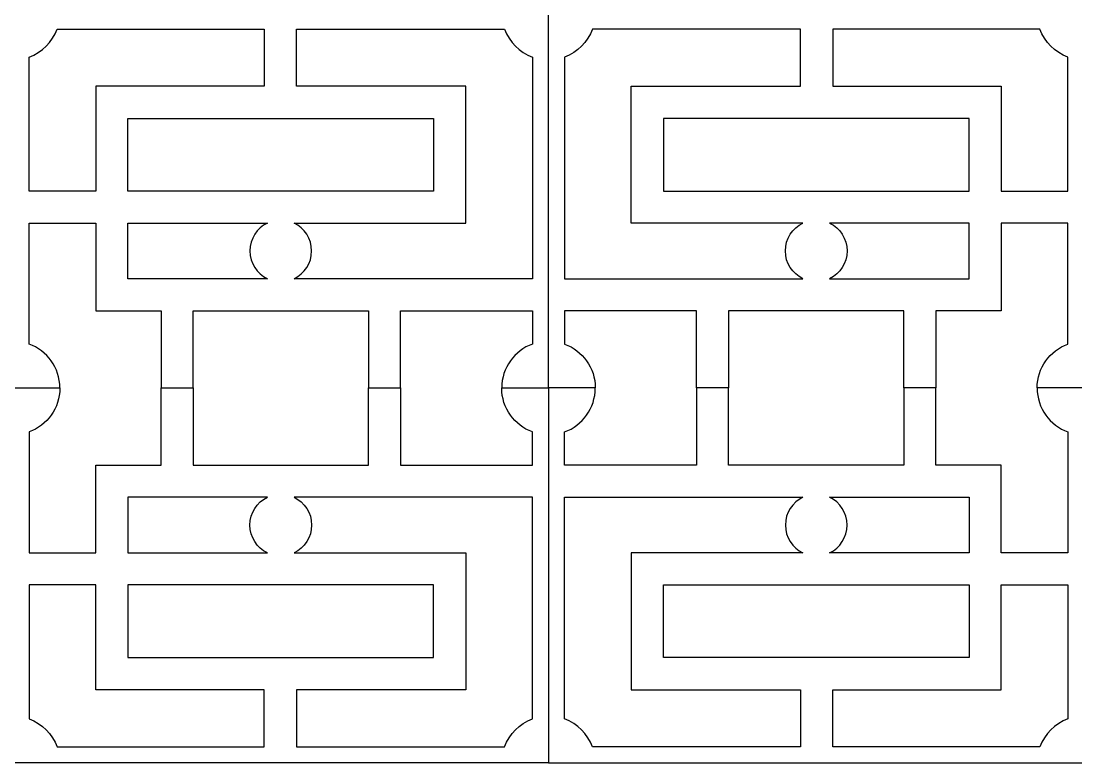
# Model space of a CAD drawing. Header units: centimetres. Extents: x -18.9 to -1.9, y -9.5 to 1.9.
# Drawn here: x -17.156 to -13.812, y -9.5 to -7.149 of the extents above; entities that cross this region are included whole.
import ezdxf

# ---------------------------------------------------------------- set-up
doc = ezdxf.new("R2010")
doc.units = ezdxf.units.CM
doc.header["$MEASUREMENT"] = 0
doc.layers.add('layer 1', color=7, linetype='Continuous')

msp = doc.modelspace()

# ---------------------------------------------------------------- linework, layer by layer
at = {"layer": 'layer 1', "color": 250}
for points, knots in [([(-16.61057, -8.06741), (-16.61057, -8.06741), (-16.61057, -8.31191), (-16.61057, -8.31191), (-16.61057, -8.31191), (-16.61057, -8.31191), (-16.71233, -8.31191), (-16.71233, -8.31191), (-16.71233, -8.31191), (-16.71233, -8.31191), (-16.71233, -8.06741), (-16.71233, -8.06741), (-16.71233, -8.06741), (-16.71233, -8.06741), (-16.86841, -8.06741), (-16.86841, -8.06741), (-16.86841, -8.06741), (-16.86841, -8.06741), (-16.9193, -8.06741), (-16.9193, -8.06741), (-16.9193, -8.06741), (-16.9193, -8.06741), (-16.9193, -8.01653), (-16.9193, -8.01653), (-16.9193, -8.01653), (-16.9193, -8.01653), (-16.9193, -7.78953), (-16.9193, -7.78953), (-16.9193, -7.78953), (-16.9193, -7.78953), (-16.9193, -7.78953), (-16.9193, -7.78953), (-16.9193, -7.78953), (-16.9193, -7.78953), (-17.13076, -7.78953), (-17.13076, -7.78953), (-17.13076, -7.78953), (-17.13076, -7.78953), (-17.13076, -8.17255), (-17.13076, -8.17255), (-17.13076, -8.17255), (-17.07391, -8.19331), (-17.03331, -8.24788), (-17.03331, -8.31191), (-17.03331, -8.31191), (-17.03331, -8.31191), (-17.13076, -8.31191), (-17.13076, -8.31191), (-17.13076, -8.31191), (-17.13076, -8.31191), (-17.18164, -8.31191), (-17.18164, -8.31191), (-17.18164, -8.31191), (-17.18164, -8.31191), (-17.18164, -7.12382), (-17.18164, -7.12382), (-17.18164, -7.12382), (-17.18164, -7.12382), (-15.48434, -7.12382), (-15.48434, -7.12382), (-15.48434, -7.12382), (-15.48434, -7.12382), (-15.48434, -8.31191), (-15.48434, -8.31191), (-15.48434, -8.31191), (-15.48434, -8.31191), (-15.48469, -8.31191), (-15.48469, -8.31191), (-15.48469, -8.31191), (-15.48469, -8.31191), (-15.53522, -8.31191), (-15.53522, -8.31191), (-15.53522, -8.31191), (-15.53522, -8.31191), (-15.63267, -8.31191), (-15.63267, -8.31191), (-15.63267, -8.31191), (-15.63267, -8.24788), (-15.59207, -8.19331), (-15.53522, -8.17255), (-15.53522, -8.17255), (-15.53522, -8.17255), (-15.53522, -8.06741), (-15.53522, -8.06741), (-15.53522, -8.06741), (-15.53522, -8.06741), (-15.95365, -8.06741), (-15.95365, -8.06741), (-15.95365, -8.06741), (-15.95365, -8.06741), (-15.95365, -8.31191), (-15.95365, -8.31191), (-15.95365, -8.31191), (-15.95365, -8.31191), (-16.05541, -8.31191), (-16.05541, -8.31191), (-16.05541, -8.31191), (-16.05541, -8.31191), (-16.05541, -8.06741), (-16.05541, -8.06741), (-16.05541, -8.06741), (-16.05541, -8.06741), (-16.42393, -8.06741), (-16.42393, -8.06741), (-16.42393, -8.06741), (-16.42393, -8.06741), (-16.56289, -8.06741), (-16.56289, -8.06741), (-16.56289, -8.06741), (-16.56289, -8.06741), (-16.61057, -8.06741), (-16.61057, -8.06741)], [0, 0, 0, 0, 0.0344828, 0.0344828, 0.0344828, 0.0344828, 0.0689655, 0.0689655, 0.0689655, 0.0689655, 0.1034483, 0.1034483, 0.1034483, 0.1034483, 0.137931, 0.137931, 0.137931, 0.137931, 0.1724138, 0.1724138, 0.1724138, 0.1724138, 0.2068966, 0.2068966, 0.2068966, 0.2068966, 0.2413793, 0.2413793, 0.2413793, 0.2413793, 0.2758621, 0.2758621, 0.2758621, 0.2758621, 0.3103448, 0.3103448, 0.3103448, 0.3103448, 0.3448276, 0.3448276, 0.3448276, 0.3448276, 0.3793103, 0.3793103, 0.3793103, 0.3793103, 0.4137931, 0.4137931, 0.4137931, 0.4137931, 0.4482759, 0.4482759, 0.4482759, 0.4482759, 0.4827586, 0.4827586, 0.4827586, 0.4827586, 0.5172414, 0.5172414, 0.5172414, 0.5172414, 0.5517241, 0.5517241, 0.5517241, 0.5517241, 0.5862069, 0.5862069, 0.5862069, 0.5862069, 0.6206897, 0.6206897, 0.6206897, 0.6206897, 0.6551724, 0.6551724, 0.6551724, 0.6551724, 0.6896552, 0.6896552, 0.6896552, 0.6896552, 0.7241379, 0.7241379, 0.7241379, 0.7241379, 0.7586207, 0.7586207, 0.7586207, 0.7586207, 0.7931034, 0.7931034, 0.7931034, 0.7931034, 0.8275862, 0.8275862, 0.8275862, 0.8275862, 0.862069, 0.862069, 0.862069, 0.862069, 0.8965517, 0.8965517, 0.8965517, 0.8965517, 0.9310345, 0.9310345, 0.9310345, 0.9310345, 1, 1, 1, 1]), ([(-14.35811, -8.06741), (-14.35811, -8.06741), (-14.35811, -8.31191), (-14.35811, -8.31191), (-14.35811, -8.31191), (-14.35811, -8.31191), (-14.25635, -8.31191), (-14.25635, -8.31191), (-14.25635, -8.31191), (-14.25635, -8.31191), (-14.25635, -8.06741), (-14.25635, -8.06741), (-14.25635, -8.06741), (-14.25635, -8.06741), (-14.10026, -8.06741), (-14.10026, -8.06741), (-14.10026, -8.06741), (-14.10026, -8.06741), (-14.04938, -8.06741), (-14.04938, -8.06741), (-14.04938, -8.06741), (-14.04938, -8.06741), (-14.04938, -8.01653), (-14.04938, -8.01653), (-14.04938, -8.01653), (-14.04938, -8.01653), (-14.04938, -7.78953), (-14.04938, -7.78953), (-14.04938, -7.78953), (-14.04938, -7.78953), (-14.04938, -7.78953), (-14.04938, -7.78953), (-14.04938, -7.78953), (-14.04938, -7.78953), (-13.83792, -7.78953), (-13.83792, -7.78953), (-13.83792, -7.78953), (-13.83792, -7.78953), (-13.83792, -8.17255), (-13.83792, -8.17255), (-13.83792, -8.17255), (-13.89477, -8.19331), (-13.93537, -8.24788), (-13.93537, -8.31191), (-13.93537, -8.31191), (-13.93537, -8.31191), (-13.83792, -8.31191), (-13.83792, -8.31191), (-13.83792, -8.31191), (-13.83792, -8.31191), (-13.78704, -8.31191), (-13.78704, -8.31191), (-13.78704, -8.31191), (-13.78704, -8.31191), (-13.78704, -7.12382), (-13.78704, -7.12382), (-13.78704, -7.12382), (-13.78704, -7.12382), (-15.48434, -7.12382), (-15.48434, -7.12382), (-15.48434, -7.12382), (-15.48434, -7.12382), (-15.48434, -8.31191), (-15.48434, -8.31191), (-15.48434, -8.31191), (-15.48434, -8.31191), (-15.48399, -8.31191), (-15.48399, -8.31191), (-15.48399, -8.31191), (-15.48399, -8.31191), (-15.43346, -8.31191), (-15.43346, -8.31191), (-15.43346, -8.31191), (-15.43346, -8.31191), (-15.33601, -8.31191), (-15.33601, -8.31191), (-15.33601, -8.31191), (-15.33601, -8.24788), (-15.37661, -8.19331), (-15.43346, -8.17255), (-15.43346, -8.17255), (-15.43346, -8.17255), (-15.43346, -8.06741), (-15.43346, -8.06741), (-15.43346, -8.06741), (-15.43346, -8.06741), (-15.01503, -8.06741), (-15.01503, -8.06741), (-15.01503, -8.06741), (-15.01503, -8.06741), (-15.01503, -8.31191), (-15.01503, -8.31191), (-15.01503, -8.31191), (-15.01503, -8.31191), (-14.91327, -8.31191), (-14.91327, -8.31191), (-14.91327, -8.31191), (-14.91327, -8.31191), (-14.91327, -8.06741), (-14.91327, -8.06741), (-14.91327, -8.06741), (-14.91327, -8.06741), (-14.54475, -8.06741), (-14.54475, -8.06741), (-14.54475, -8.06741), (-14.54475, -8.06741), (-14.40578, -8.06741), (-14.40578, -8.06741), (-14.40578, -8.06741), (-14.40578, -8.06741), (-14.35811, -8.06741), (-14.35811, -8.06741)], [0, 0, 0, 0, 0.0344828, 0.0344828, 0.0344828, 0.0344828, 0.0689655, 0.0689655, 0.0689655, 0.0689655, 0.1034483, 0.1034483, 0.1034483, 0.1034483, 0.137931, 0.137931, 0.137931, 0.137931, 0.1724138, 0.1724138, 0.1724138, 0.1724138, 0.2068966, 0.2068966, 0.2068966, 0.2068966, 0.2413793, 0.2413793, 0.2413793, 0.2413793, 0.2758621, 0.2758621, 0.2758621, 0.2758621, 0.3103448, 0.3103448, 0.3103448, 0.3103448, 0.3448276, 0.3448276, 0.3448276, 0.3448276, 0.3793103, 0.3793103, 0.3793103, 0.3793103, 0.4137931, 0.4137931, 0.4137931, 0.4137931, 0.4482759, 0.4482759, 0.4482759, 0.4482759, 0.4827586, 0.4827586, 0.4827586, 0.4827586, 0.5172414, 0.5172414, 0.5172414, 0.5172414, 0.5517241, 0.5517241, 0.5517241, 0.5517241, 0.5862069, 0.5862069, 0.5862069, 0.5862069, 0.6206897, 0.6206897, 0.6206897, 0.6206897, 0.6551724, 0.6551724, 0.6551724, 0.6551724, 0.6896552, 0.6896552, 0.6896552, 0.6896552, 0.7241379, 0.7241379, 0.7241379, 0.7241379, 0.7586207, 0.7586207, 0.7586207, 0.7586207, 0.7931034, 0.7931034, 0.7931034, 0.7931034, 0.8275862, 0.8275862, 0.8275862, 0.8275862, 0.862069, 0.862069, 0.862069, 0.862069, 0.8965517, 0.8965517, 0.8965517, 0.8965517, 0.9310345, 0.9310345, 0.9310345, 0.9310345, 1, 1, 1, 1]), ([(-16.9193, -7.68777), (-16.9193, -7.68777), (-16.9193, -7.44803), (-16.9193, -7.44803), (-16.9193, -7.44803), (-16.9193, -7.44803), (-16.9193, -7.40655), (-16.9193, -7.40655), (-16.9193, -7.40655), (-16.9193, -7.40655), (-16.9193, -7.35567), (-16.9193, -7.35567), (-16.9193, -7.35567), (-16.9193, -7.35567), (-16.86841, -7.35567), (-16.86841, -7.35567), (-16.86841, -7.35567), (-16.86841, -7.35567), (-16.38533, -7.35567), (-16.38533, -7.35567), (-16.38533, -7.35567), (-16.38533, -7.35567), (-16.38533, -7.17471), (-16.38533, -7.17471), (-16.38533, -7.17471), (-16.38533, -7.17471), (-17.04227, -7.17471), (-17.04227, -7.17471), (-17.04227, -7.17471), (-17.05725, -7.21568), (-17.08978, -7.24822), (-17.13076, -7.26319), (-17.13076, -7.26319), (-17.13076, -7.26319), (-17.13076, -7.68777), (-17.13076, -7.68777), (-17.13076, -7.68777), (-17.13076, -7.68777), (-16.9193, -7.68777), (-16.9193, -7.68777)], [0, 0, 0, 0, 0.0909091, 0.0909091, 0.0909091, 0.0909091, 0.1818182, 0.1818182, 0.1818182, 0.1818182, 0.2727273, 0.2727273, 0.2727273, 0.2727273, 0.3636364, 0.3636364, 0.3636364, 0.3636364, 0.4545455, 0.4545455, 0.4545455, 0.4545455, 0.5454545, 0.5454545, 0.5454545, 0.5454545, 0.6363636, 0.6363636, 0.6363636, 0.6363636, 0.7272727, 0.7272727, 0.7272727, 0.7272727, 0.8181818, 0.8181818, 0.8181818, 0.8181818, 1, 1, 1, 1]), ([(-16.28357, -7.35567), (-16.28357, -7.35567), (-15.79756, -7.35567), (-15.79756, -7.35567), (-15.79756, -7.35567), (-15.79756, -7.35567), (-15.74668, -7.35567), (-15.74668, -7.35567), (-15.74668, -7.35567), (-15.74668, -7.35567), (-15.74668, -7.40655), (-15.74668, -7.40655), (-15.74668, -7.40655), (-15.74668, -7.40655), (-15.74668, -7.73865), (-15.74668, -7.73865), (-15.74668, -7.73865), (-15.74668, -7.73865), (-15.74668, -7.78953), (-15.74668, -7.78953), (-15.74668, -7.78953), (-15.74668, -7.78953), (-15.79756, -7.78953), (-15.79756, -7.78953), (-15.79756, -7.78953), (-15.79756, -7.78953), (-16.2904, -7.78953), (-16.2904, -7.78953), (-16.2904, -7.78953), (-16.25772, -7.80537), (-16.23519, -7.83885), (-16.23519, -7.87759), (-16.23519, -7.87759), (-16.23519, -7.91633), (-16.25772, -7.94981), (-16.2904, -7.96565), (-16.2904, -7.96565), (-16.2904, -7.96565), (-15.53522, -7.96565), (-15.53522, -7.96565), (-15.53522, -7.96565), (-15.53522, -7.96565), (-15.53522, -7.26319), (-15.53522, -7.26319), (-15.53522, -7.26319), (-15.5762, -7.24822), (-15.60873, -7.21568), (-15.6237, -7.17471), (-15.6237, -7.17471), (-15.6237, -7.17471), (-16.28357, -7.17471), (-16.28357, -7.17471), (-16.28357, -7.17471), (-16.28357, -7.17471), (-16.28357, -7.35567), (-16.28357, -7.35567)], [0, 0, 0, 0, 0.0666667, 0.0666667, 0.0666667, 0.0666667, 0.1333333, 0.1333333, 0.1333333, 0.1333333, 0.2, 0.2, 0.2, 0.2, 0.2666667, 0.2666667, 0.2666667, 0.2666667, 0.3333333, 0.3333333, 0.3333333, 0.3333333, 0.4, 0.4, 0.4, 0.4, 0.4666667, 0.4666667, 0.4666667, 0.4666667, 0.5333333, 0.5333333, 0.5333333, 0.5333333, 0.6, 0.6, 0.6, 0.6, 0.6666667, 0.6666667, 0.6666667, 0.6666667, 0.7333333, 0.7333333, 0.7333333, 0.7333333, 0.8, 0.8, 0.8, 0.8, 0.8666667, 0.8666667, 0.8666667, 0.8666667, 1, 1, 1, 1]), ([(-14.68511, -7.35567), (-14.68511, -7.35567), (-15.17112, -7.35567), (-15.17112, -7.35567), (-15.17112, -7.35567), (-15.17112, -7.35567), (-15.222, -7.35567), (-15.222, -7.35567), (-15.222, -7.35567), (-15.222, -7.35567), (-15.222, -7.40655), (-15.222, -7.40655), (-15.222, -7.40655), (-15.222, -7.40655), (-15.222, -7.73865), (-15.222, -7.73865), (-15.222, -7.73865), (-15.222, -7.73865), (-15.222, -7.78953), (-15.222, -7.78953), (-15.222, -7.78953), (-15.222, -7.78953), (-15.17112, -7.78953), (-15.17112, -7.78953), (-15.17112, -7.78953), (-15.17112, -7.78953), (-14.67828, -7.78953), (-14.67828, -7.78953), (-14.67828, -7.78953), (-14.71095, -7.80537), (-14.73349, -7.83885), (-14.73349, -7.87759), (-14.73349, -7.87759), (-14.73349, -7.91633), (-14.71095, -7.94981), (-14.67828, -7.96565), (-14.67828, -7.96565), (-14.67828, -7.96565), (-15.43346, -7.96565), (-15.43346, -7.96565), (-15.43346, -7.96565), (-15.43346, -7.96565), (-15.43346, -7.26319), (-15.43346, -7.26319), (-15.43346, -7.26319), (-15.39248, -7.24822), (-15.35995, -7.21568), (-15.34498, -7.17471), (-15.34498, -7.17471), (-15.34498, -7.17471), (-14.68511, -7.17471), (-14.68511, -7.17471), (-14.68511, -7.17471), (-14.68511, -7.17471), (-14.68511, -7.35567), (-14.68511, -7.35567)], [0, 0, 0, 0, 0.0666667, 0.0666667, 0.0666667, 0.0666667, 0.1333333, 0.1333333, 0.1333333, 0.1333333, 0.2, 0.2, 0.2, 0.2, 0.2666667, 0.2666667, 0.2666667, 0.2666667, 0.3333333, 0.3333333, 0.3333333, 0.3333333, 0.4, 0.4, 0.4, 0.4, 0.4666667, 0.4666667, 0.4666667, 0.4666667, 0.5333333, 0.5333333, 0.5333333, 0.5333333, 0.6, 0.6, 0.6, 0.6, 0.6666667, 0.6666667, 0.6666667, 0.6666667, 0.7333333, 0.7333333, 0.7333333, 0.7333333, 0.8, 0.8, 0.8, 0.8, 0.8666667, 0.8666667, 0.8666667, 0.8666667, 1, 1, 1, 1]), ([(-14.04938, -7.68777), (-14.04938, -7.68777), (-14.04938, -7.44803), (-14.04938, -7.44803), (-14.04938, -7.44803), (-14.04938, -7.44803), (-14.04938, -7.40655), (-14.04938, -7.40655), (-14.04938, -7.40655), (-14.04938, -7.40655), (-14.04938, -7.35567), (-14.04938, -7.35567), (-14.04938, -7.35567), (-14.04938, -7.35567), (-14.10026, -7.35567), (-14.10026, -7.35567), (-14.10026, -7.35567), (-14.10026, -7.35567), (-14.58335, -7.35567), (-14.58335, -7.35567), (-14.58335, -7.35567), (-14.58335, -7.35567), (-14.58335, -7.17471), (-14.58335, -7.17471), (-14.58335, -7.17471), (-14.58335, -7.17471), (-13.9264, -7.17471), (-13.9264, -7.17471), (-13.9264, -7.17471), (-13.91143, -7.21568), (-13.8789, -7.24822), (-13.83792, -7.26319), (-13.83792, -7.26319), (-13.83792, -7.26319), (-13.83792, -7.68777), (-13.83792, -7.68777), (-13.83792, -7.68777), (-13.83792, -7.68777), (-14.04938, -7.68777), (-14.04938, -7.68777)], [0, 0, 0, 0, 0.0909091, 0.0909091, 0.0909091, 0.0909091, 0.1818182, 0.1818182, 0.1818182, 0.1818182, 0.2727273, 0.2727273, 0.2727273, 0.2727273, 0.3636364, 0.3636364, 0.3636364, 0.3636364, 0.4545455, 0.4545455, 0.4545455, 0.4545455, 0.5454545, 0.5454545, 0.5454545, 0.5454545, 0.6363636, 0.6363636, 0.6363636, 0.6363636, 0.7272727, 0.7272727, 0.7272727, 0.7272727, 0.8181818, 0.8181818, 0.8181818, 0.8181818, 1, 1, 1, 1]), ([(-16.81753, -7.45743), (-16.81753, -7.45743), (-16.81753, -7.68777), (-16.81753, -7.68777), (-16.81753, -7.68777), (-16.81753, -7.68777), (-16.56289, -7.68777), (-16.56289, -7.68777), (-16.56289, -7.68777), (-16.56289, -7.68777), (-16.42393, -7.68777), (-16.42393, -7.68777), (-16.42393, -7.68777), (-16.42393, -7.68777), (-16.39376, -7.68777), (-16.39376, -7.68777), (-16.39376, -7.68777), (-16.39376, -7.68777), (-16.39376, -7.68777), (-16.39376, -7.68777), (-16.39376, -7.68777), (-16.39376, -7.68777), (-15.84844, -7.68777), (-15.84844, -7.68777), (-15.84844, -7.68777), (-15.84844, -7.68777), (-15.84844, -7.45743), (-15.84844, -7.45743), (-15.84844, -7.45743), (-15.84844, -7.45743), (-16.81753, -7.45743), (-16.81753, -7.45743)], [0, 0, 0, 0, 0.1111111, 0.1111111, 0.1111111, 0.1111111, 0.2222222, 0.2222222, 0.2222222, 0.2222222, 0.3333333, 0.3333333, 0.3333333, 0.3333333, 0.4444444, 0.4444444, 0.4444444, 0.4444444, 0.5555556, 0.5555556, 0.5555556, 0.5555556, 0.6666667, 0.6666667, 0.6666667, 0.6666667, 0.7777778, 0.7777778, 0.7777778, 0.7777778, 1, 1, 1, 1]), ([(-14.15115, -7.45743), (-14.15115, -7.45743), (-14.15115, -7.68777), (-14.15115, -7.68777), (-14.15115, -7.68777), (-14.15115, -7.68777), (-14.40578, -7.68777), (-14.40578, -7.68777), (-14.40578, -7.68777), (-14.40578, -7.68777), (-14.54475, -7.68777), (-14.54475, -7.68777), (-14.54475, -7.68777), (-14.54475, -7.68777), (-14.57492, -7.68777), (-14.57492, -7.68777), (-14.57492, -7.68777), (-14.57492, -7.68777), (-14.57492, -7.68777), (-14.57492, -7.68777), (-14.57492, -7.68777), (-14.57492, -7.68777), (-15.12023, -7.68777), (-15.12023, -7.68777), (-15.12023, -7.68777), (-15.12023, -7.68777), (-15.12023, -7.45743), (-15.12023, -7.45743), (-15.12023, -7.45743), (-15.12023, -7.45743), (-14.15115, -7.45743), (-14.15115, -7.45743)], [0, 0, 0, 0, 0.1111111, 0.1111111, 0.1111111, 0.1111111, 0.2222222, 0.2222222, 0.2222222, 0.2222222, 0.3333333, 0.3333333, 0.3333333, 0.3333333, 0.4444444, 0.4444444, 0.4444444, 0.4444444, 0.5555556, 0.5555556, 0.5555556, 0.5555556, 0.6666667, 0.6666667, 0.6666667, 0.6666667, 0.7777778, 0.7777778, 0.7777778, 0.7777778, 1, 1, 1, 1]), ([(-16.37558, -7.78953), (-16.37558, -7.78953), (-16.42393, -7.78953), (-16.42393, -7.78953), (-16.42393, -7.78953), (-16.42393, -7.78953), (-16.56289, -7.78953), (-16.56289, -7.78953), (-16.56289, -7.78953), (-16.56289, -7.78953), (-16.81753, -7.78953), (-16.81753, -7.78953), (-16.81753, -7.78953), (-16.81753, -7.78953), (-16.81753, -7.96565), (-16.81753, -7.96565), (-16.81753, -7.96565), (-16.81753, -7.96565), (-16.56289, -7.96565), (-16.56289, -7.96565), (-16.56289, -7.96565), (-16.56289, -7.96565), (-16.42393, -7.96565), (-16.42393, -7.96565), (-16.42393, -7.96565), (-16.42393, -7.96565), (-16.37558, -7.96565), (-16.37558, -7.96565), (-16.37558, -7.96565), (-16.40825, -7.94981), (-16.43079, -7.91633), (-16.43079, -7.87759), (-16.43079, -7.87759), (-16.43079, -7.83885), (-16.40825, -7.80537), (-16.37558, -7.78953)], [0, 0, 0, 0, 0.1, 0.1, 0.1, 0.1, 0.2, 0.2, 0.2, 0.2, 0.3, 0.3, 0.3, 0.3, 0.4, 0.4, 0.4, 0.4, 0.5, 0.5, 0.5, 0.5, 0.6, 0.6, 0.6, 0.6, 0.7, 0.7, 0.7, 0.7, 0.8, 0.8, 0.8, 0.8, 1, 1, 1, 1]), ([(-14.5931, -7.78953), (-14.5931, -7.78953), (-14.54475, -7.78953), (-14.54475, -7.78953), (-14.54475, -7.78953), (-14.54475, -7.78953), (-14.40578, -7.78953), (-14.40578, -7.78953), (-14.40578, -7.78953), (-14.40578, -7.78953), (-14.15115, -7.78953), (-14.15115, -7.78953), (-14.15115, -7.78953), (-14.15115, -7.78953), (-14.15115, -7.96565), (-14.15115, -7.96565), (-14.15115, -7.96565), (-14.15115, -7.96565), (-14.40578, -7.96565), (-14.40578, -7.96565), (-14.40578, -7.96565), (-14.40578, -7.96565), (-14.54475, -7.96565), (-14.54475, -7.96565), (-14.54475, -7.96565), (-14.54475, -7.96565), (-14.5931, -7.96565), (-14.5931, -7.96565), (-14.5931, -7.96565), (-14.56043, -7.94981), (-14.53789, -7.91633), (-14.53789, -7.87759), (-14.53789, -7.87759), (-14.53789, -7.83885), (-14.56043, -7.80537), (-14.5931, -7.78953)], [0, 0, 0, 0, 0.1, 0.1, 0.1, 0.1, 0.2, 0.2, 0.2, 0.2, 0.3, 0.3, 0.3, 0.3, 0.4, 0.4, 0.4, 0.4, 0.5, 0.5, 0.5, 0.5, 0.6, 0.6, 0.6, 0.6, 0.7, 0.7, 0.7, 0.7, 0.8, 0.8, 0.8, 0.8, 1, 1, 1, 1]), ([(-16.61057, -8.55641), (-16.61057, -8.55641), (-16.61057, -8.31191), (-16.61057, -8.31191), (-16.61057, -8.31191), (-16.61057, -8.31191), (-16.71233, -8.31191), (-16.71233, -8.31191), (-16.71233, -8.31191), (-16.71233, -8.31191), (-16.71233, -8.55641), (-16.71233, -8.55641), (-16.71233, -8.55641), (-16.71233, -8.55641), (-16.86841, -8.55641), (-16.86841, -8.55641), (-16.86841, -8.55641), (-16.86841, -8.55641), (-16.9193, -8.55641), (-16.9193, -8.55641), (-16.9193, -8.55641), (-16.9193, -8.55641), (-16.9193, -8.60729), (-16.9193, -8.60729), (-16.9193, -8.60729), (-16.9193, -8.60729), (-16.9193, -8.83429), (-16.9193, -8.83429), (-16.9193, -8.83429), (-16.9193, -8.83429), (-16.9193, -8.83429), (-16.9193, -8.83429), (-16.9193, -8.83429), (-16.9193, -8.83429), (-17.13076, -8.83429), (-17.13076, -8.83429), (-17.13076, -8.83429), (-17.13076, -8.83429), (-17.13076, -8.45128), (-17.13076, -8.45128), (-17.13076, -8.45128), (-17.07391, -8.43051), (-17.03331, -8.37594), (-17.03331, -8.31191), (-17.03331, -8.31191), (-17.03331, -8.31191), (-17.13076, -8.31191), (-17.13076, -8.31191), (-17.13076, -8.31191), (-17.13076, -8.31191), (-17.18164, -8.31191), (-17.18164, -8.31191), (-17.18164, -8.31191), (-17.18164, -8.31191), (-17.18164, -9.5), (-17.18164, -9.5), (-17.18164, -9.5), (-17.18164, -9.5), (-15.48434, -9.5), (-15.48434, -9.5), (-15.48434, -9.5), (-15.48434, -9.5), (-15.48434, -8.31191), (-15.48434, -8.31191), (-15.48434, -8.31191), (-15.48434, -8.31191), (-15.48469, -8.31191), (-15.48469, -8.31191), (-15.48469, -8.31191), (-15.48469, -8.31191), (-15.53522, -8.31191), (-15.53522, -8.31191), (-15.53522, -8.31191), (-15.53522, -8.31191), (-15.63267, -8.31191), (-15.63267, -8.31191), (-15.63267, -8.31191), (-15.63267, -8.37594), (-15.59207, -8.43051), (-15.53522, -8.45128), (-15.53522, -8.45128), (-15.53522, -8.45128), (-15.53522, -8.55641), (-15.53522, -8.55641), (-15.53522, -8.55641), (-15.53522, -8.55641), (-15.95365, -8.55641), (-15.95365, -8.55641), (-15.95365, -8.55641), (-15.95365, -8.55641), (-15.95365, -8.31191), (-15.95365, -8.31191), (-15.95365, -8.31191), (-15.95365, -8.31191), (-16.05541, -8.31191), (-16.05541, -8.31191), (-16.05541, -8.31191), (-16.05541, -8.31191), (-16.05541, -8.55641), (-16.05541, -8.55641), (-16.05541, -8.55641), (-16.05541, -8.55641), (-16.42393, -8.55641), (-16.42393, -8.55641), (-16.42393, -8.55641), (-16.42393, -8.55641), (-16.56289, -8.55641), (-16.56289, -8.55641), (-16.56289, -8.55641), (-16.56289, -8.55641), (-16.61057, -8.55641), (-16.61057, -8.55641)], [0, 0, 0, 0, 0.0344828, 0.0344828, 0.0344828, 0.0344828, 0.0689655, 0.0689655, 0.0689655, 0.0689655, 0.1034483, 0.1034483, 0.1034483, 0.1034483, 0.137931, 0.137931, 0.137931, 0.137931, 0.1724138, 0.1724138, 0.1724138, 0.1724138, 0.2068966, 0.2068966, 0.2068966, 0.2068966, 0.2413793, 0.2413793, 0.2413793, 0.2413793, 0.2758621, 0.2758621, 0.2758621, 0.2758621, 0.3103448, 0.3103448, 0.3103448, 0.3103448, 0.3448276, 0.3448276, 0.3448276, 0.3448276, 0.3793103, 0.3793103, 0.3793103, 0.3793103, 0.4137931, 0.4137931, 0.4137931, 0.4137931, 0.4482759, 0.4482759, 0.4482759, 0.4482759, 0.4827586, 0.4827586, 0.4827586, 0.4827586, 0.5172414, 0.5172414, 0.5172414, 0.5172414, 0.5517241, 0.5517241, 0.5517241, 0.5517241, 0.5862069, 0.5862069, 0.5862069, 0.5862069, 0.6206897, 0.6206897, 0.6206897, 0.6206897, 0.6551724, 0.6551724, 0.6551724, 0.6551724, 0.6896552, 0.6896552, 0.6896552, 0.6896552, 0.7241379, 0.7241379, 0.7241379, 0.7241379, 0.7586207, 0.7586207, 0.7586207, 0.7586207, 0.7931034, 0.7931034, 0.7931034, 0.7931034, 0.8275862, 0.8275862, 0.8275862, 0.8275862, 0.862069, 0.862069, 0.862069, 0.862069, 0.8965517, 0.8965517, 0.8965517, 0.8965517, 0.9310345, 0.9310345, 0.9310345, 0.9310345, 1, 1, 1, 1]), ([(-14.35811, -8.55641), (-14.35811, -8.55641), (-14.35811, -8.31191), (-14.35811, -8.31191), (-14.35811, -8.31191), (-14.35811, -8.31191), (-14.25635, -8.31191), (-14.25635, -8.31191), (-14.25635, -8.31191), (-14.25635, -8.31191), (-14.25635, -8.55641), (-14.25635, -8.55641), (-14.25635, -8.55641), (-14.25635, -8.55641), (-14.10026, -8.55641), (-14.10026, -8.55641), (-14.10026, -8.55641), (-14.10026, -8.55641), (-14.04938, -8.55641), (-14.04938, -8.55641), (-14.04938, -8.55641), (-14.04938, -8.55641), (-14.04938, -8.60729), (-14.04938, -8.60729), (-14.04938, -8.60729), (-14.04938, -8.60729), (-14.04938, -8.83429), (-14.04938, -8.83429), (-14.04938, -8.83429), (-14.04938, -8.83429), (-14.04938, -8.83429), (-14.04938, -8.83429), (-14.04938, -8.83429), (-14.04938, -8.83429), (-13.83792, -8.83429), (-13.83792, -8.83429), (-13.83792, -8.83429), (-13.83792, -8.83429), (-13.83792, -8.45128), (-13.83792, -8.45128), (-13.83792, -8.45128), (-13.89477, -8.43051), (-13.93537, -8.37594), (-13.93537, -8.31191), (-13.93537, -8.31191), (-13.93537, -8.31191), (-13.83792, -8.31191), (-13.83792, -8.31191), (-13.83792, -8.31191), (-13.83792, -8.31191), (-13.78704, -8.31191), (-13.78704, -8.31191), (-13.78704, -8.31191), (-13.78704, -8.31191), (-13.78704, -9.5), (-13.78704, -9.5), (-13.78704, -9.5), (-13.78704, -9.5), (-15.48434, -9.5), (-15.48434, -9.5), (-15.48434, -9.5), (-15.48434, -9.5), (-15.48434, -8.31191), (-15.48434, -8.31191), (-15.48434, -8.31191), (-15.48434, -8.31191), (-15.48399, -8.31191), (-15.48399, -8.31191), (-15.48399, -8.31191), (-15.48399, -8.31191), (-15.43346, -8.31191), (-15.43346, -8.31191), (-15.43346, -8.31191), (-15.43346, -8.31191), (-15.33601, -8.31191), (-15.33601, -8.31191), (-15.33601, -8.31191), (-15.33601, -8.37594), (-15.37661, -8.43051), (-15.43346, -8.45128), (-15.43346, -8.45128), (-15.43346, -8.45128), (-15.43346, -8.55641), (-15.43346, -8.55641), (-15.43346, -8.55641), (-15.43346, -8.55641), (-15.01503, -8.55641), (-15.01503, -8.55641), (-15.01503, -8.55641), (-15.01503, -8.55641), (-15.01503, -8.31191), (-15.01503, -8.31191), (-15.01503, -8.31191), (-15.01503, -8.31191), (-14.91327, -8.31191), (-14.91327, -8.31191), (-14.91327, -8.31191), (-14.91327, -8.31191), (-14.91327, -8.55641), (-14.91327, -8.55641), (-14.91327, -8.55641), (-14.91327, -8.55641), (-14.54475, -8.55641), (-14.54475, -8.55641), (-14.54475, -8.55641), (-14.54475, -8.55641), (-14.40578, -8.55641), (-14.40578, -8.55641), (-14.40578, -8.55641), (-14.40578, -8.55641), (-14.35811, -8.55641), (-14.35811, -8.55641)], [0, 0, 0, 0, 0.0344828, 0.0344828, 0.0344828, 0.0344828, 0.0689655, 0.0689655, 0.0689655, 0.0689655, 0.1034483, 0.1034483, 0.1034483, 0.1034483, 0.137931, 0.137931, 0.137931, 0.137931, 0.1724138, 0.1724138, 0.1724138, 0.1724138, 0.2068966, 0.2068966, 0.2068966, 0.2068966, 0.2413793, 0.2413793, 0.2413793, 0.2413793, 0.2758621, 0.2758621, 0.2758621, 0.2758621, 0.3103448, 0.3103448, 0.3103448, 0.3103448, 0.3448276, 0.3448276, 0.3448276, 0.3448276, 0.3793103, 0.3793103, 0.3793103, 0.3793103, 0.4137931, 0.4137931, 0.4137931, 0.4137931, 0.4482759, 0.4482759, 0.4482759, 0.4482759, 0.4827586, 0.4827586, 0.4827586, 0.4827586, 0.5172414, 0.5172414, 0.5172414, 0.5172414, 0.5517241, 0.5517241, 0.5517241, 0.5517241, 0.5862069, 0.5862069, 0.5862069, 0.5862069, 0.6206897, 0.6206897, 0.6206897, 0.6206897, 0.6551724, 0.6551724, 0.6551724, 0.6551724, 0.6896552, 0.6896552, 0.6896552, 0.6896552, 0.7241379, 0.7241379, 0.7241379, 0.7241379, 0.7586207, 0.7586207, 0.7586207, 0.7586207, 0.7931034, 0.7931034, 0.7931034, 0.7931034, 0.8275862, 0.8275862, 0.8275862, 0.8275862, 0.862069, 0.862069, 0.862069, 0.862069, 0.8965517, 0.8965517, 0.8965517, 0.8965517, 0.9310345, 0.9310345, 0.9310345, 0.9310345, 1, 1, 1, 1]), ([(-16.37558, -8.83429), (-16.37558, -8.83429), (-16.42393, -8.83429), (-16.42393, -8.83429), (-16.42393, -8.83429), (-16.42393, -8.83429), (-16.56289, -8.83429), (-16.56289, -8.83429), (-16.56289, -8.83429), (-16.56289, -8.83429), (-16.81753, -8.83429), (-16.81753, -8.83429), (-16.81753, -8.83429), (-16.81753, -8.83429), (-16.81753, -8.65818), (-16.81753, -8.65818), (-16.81753, -8.65818), (-16.81753, -8.65818), (-16.56289, -8.65818), (-16.56289, -8.65818), (-16.56289, -8.65818), (-16.56289, -8.65818), (-16.42393, -8.65818), (-16.42393, -8.65818), (-16.42393, -8.65818), (-16.42393, -8.65818), (-16.37558, -8.65818), (-16.37558, -8.65818), (-16.37558, -8.65818), (-16.40825, -8.67401), (-16.43079, -8.7075), (-16.43079, -8.74623), (-16.43079, -8.74623), (-16.43079, -8.78497), (-16.40825, -8.81845), (-16.37558, -8.83429)], [0, 0, 0, 0, 0.1, 0.1, 0.1, 0.1, 0.2, 0.2, 0.2, 0.2, 0.3, 0.3, 0.3, 0.3, 0.4, 0.4, 0.4, 0.4, 0.5, 0.5, 0.5, 0.5, 0.6, 0.6, 0.6, 0.6, 0.7, 0.7, 0.7, 0.7, 0.8, 0.8, 0.8, 0.8, 1, 1, 1, 1]), ([(-16.28357, -9.26816), (-16.28357, -9.26816), (-15.79756, -9.26816), (-15.79756, -9.26816), (-15.79756, -9.26816), (-15.79756, -9.26816), (-15.74668, -9.26816), (-15.74668, -9.26816), (-15.74668, -9.26816), (-15.74668, -9.26816), (-15.74668, -9.21727), (-15.74668, -9.21727), (-15.74668, -9.21727), (-15.74668, -9.21727), (-15.74668, -8.88517), (-15.74668, -8.88517), (-15.74668, -8.88517), (-15.74668, -8.88517), (-15.74668, -8.83429), (-15.74668, -8.83429), (-15.74668, -8.83429), (-15.74668, -8.83429), (-15.79756, -8.83429), (-15.79756, -8.83429), (-15.79756, -8.83429), (-15.79756, -8.83429), (-16.2904, -8.83429), (-16.2904, -8.83429), (-16.2904, -8.83429), (-16.25772, -8.81845), (-16.23519, -8.78497), (-16.23519, -8.74623), (-16.23519, -8.74623), (-16.23519, -8.7075), (-16.25772, -8.67401), (-16.2904, -8.65818), (-16.2904, -8.65818), (-16.2904, -8.65818), (-15.53522, -8.65818), (-15.53522, -8.65818), (-15.53522, -8.65818), (-15.53522, -8.65818), (-15.53522, -9.36064), (-15.53522, -9.36064), (-15.53522, -9.36064), (-15.5762, -9.37561), (-15.60873, -9.40814), (-15.6237, -9.44912), (-15.6237, -9.44912), (-15.6237, -9.44912), (-16.28357, -9.44912), (-16.28357, -9.44912), (-16.28357, -9.44912), (-16.28357, -9.44912), (-16.28357, -9.26816), (-16.28357, -9.26816)], [0, 0, 0, 0, 0.0666667, 0.0666667, 0.0666667, 0.0666667, 0.1333333, 0.1333333, 0.1333333, 0.1333333, 0.2, 0.2, 0.2, 0.2, 0.2666667, 0.2666667, 0.2666667, 0.2666667, 0.3333333, 0.3333333, 0.3333333, 0.3333333, 0.4, 0.4, 0.4, 0.4, 0.4666667, 0.4666667, 0.4666667, 0.4666667, 0.5333333, 0.5333333, 0.5333333, 0.5333333, 0.6, 0.6, 0.6, 0.6, 0.6666667, 0.6666667, 0.6666667, 0.6666667, 0.7333333, 0.7333333, 0.7333333, 0.7333333, 0.8, 0.8, 0.8, 0.8, 0.8666667, 0.8666667, 0.8666667, 0.8666667, 1, 1, 1, 1]), ([(-14.68511, -9.26816), (-14.68511, -9.26816), (-15.17112, -9.26816), (-15.17112, -9.26816), (-15.17112, -9.26816), (-15.17112, -9.26816), (-15.222, -9.26816), (-15.222, -9.26816), (-15.222, -9.26816), (-15.222, -9.26816), (-15.222, -9.21727), (-15.222, -9.21727), (-15.222, -9.21727), (-15.222, -9.21727), (-15.222, -8.88517), (-15.222, -8.88517), (-15.222, -8.88517), (-15.222, -8.88517), (-15.222, -8.83429), (-15.222, -8.83429), (-15.222, -8.83429), (-15.222, -8.83429), (-15.17112, -8.83429), (-15.17112, -8.83429), (-15.17112, -8.83429), (-15.17112, -8.83429), (-14.67828, -8.83429), (-14.67828, -8.83429), (-14.67828, -8.83429), (-14.71095, -8.81845), (-14.73349, -8.78497), (-14.73349, -8.74623), (-14.73349, -8.74623), (-14.73349, -8.7075), (-14.71095, -8.67401), (-14.67828, -8.65818), (-14.67828, -8.65818), (-14.67828, -8.65818), (-15.43346, -8.65818), (-15.43346, -8.65818), (-15.43346, -8.65818), (-15.43346, -8.65818), (-15.43346, -9.36064), (-15.43346, -9.36064), (-15.43346, -9.36064), (-15.39248, -9.37561), (-15.35995, -9.40814), (-15.34498, -9.44912), (-15.34498, -9.44912), (-15.34498, -9.44912), (-14.68511, -9.44912), (-14.68511, -9.44912), (-14.68511, -9.44912), (-14.68511, -9.44912), (-14.68511, -9.26816), (-14.68511, -9.26816)], [0, 0, 0, 0, 0.0666667, 0.0666667, 0.0666667, 0.0666667, 0.1333333, 0.1333333, 0.1333333, 0.1333333, 0.2, 0.2, 0.2, 0.2, 0.2666667, 0.2666667, 0.2666667, 0.2666667, 0.3333333, 0.3333333, 0.3333333, 0.3333333, 0.4, 0.4, 0.4, 0.4, 0.4666667, 0.4666667, 0.4666667, 0.4666667, 0.5333333, 0.5333333, 0.5333333, 0.5333333, 0.6, 0.6, 0.6, 0.6, 0.6666667, 0.6666667, 0.6666667, 0.6666667, 0.7333333, 0.7333333, 0.7333333, 0.7333333, 0.8, 0.8, 0.8, 0.8, 0.8666667, 0.8666667, 0.8666667, 0.8666667, 1, 1, 1, 1]), ([(-14.5931, -8.83429), (-14.5931, -8.83429), (-14.54475, -8.83429), (-14.54475, -8.83429), (-14.54475, -8.83429), (-14.54475, -8.83429), (-14.40578, -8.83429), (-14.40578, -8.83429), (-14.40578, -8.83429), (-14.40578, -8.83429), (-14.15115, -8.83429), (-14.15115, -8.83429), (-14.15115, -8.83429), (-14.15115, -8.83429), (-14.15115, -8.65818), (-14.15115, -8.65818), (-14.15115, -8.65818), (-14.15115, -8.65818), (-14.40578, -8.65818), (-14.40578, -8.65818), (-14.40578, -8.65818), (-14.40578, -8.65818), (-14.54475, -8.65818), (-14.54475, -8.65818), (-14.54475, -8.65818), (-14.54475, -8.65818), (-14.5931, -8.65818), (-14.5931, -8.65818), (-14.5931, -8.65818), (-14.56043, -8.67401), (-14.53789, -8.7075), (-14.53789, -8.74623), (-14.53789, -8.74623), (-14.53789, -8.78497), (-14.56043, -8.81845), (-14.5931, -8.83429)], [0, 0, 0, 0, 0.1, 0.1, 0.1, 0.1, 0.2, 0.2, 0.2, 0.2, 0.3, 0.3, 0.3, 0.3, 0.4, 0.4, 0.4, 0.4, 0.5, 0.5, 0.5, 0.5, 0.6, 0.6, 0.6, 0.6, 0.7, 0.7, 0.7, 0.7, 0.8, 0.8, 0.8, 0.8, 1, 1, 1, 1]), ([(-16.9193, -8.93606), (-16.9193, -8.93606), (-16.9193, -9.17579), (-16.9193, -9.17579), (-16.9193, -9.17579), (-16.9193, -9.17579), (-16.9193, -9.21727), (-16.9193, -9.21727), (-16.9193, -9.21727), (-16.9193, -9.21727), (-16.9193, -9.26816), (-16.9193, -9.26816), (-16.9193, -9.26816), (-16.9193, -9.26816), (-16.86841, -9.26816), (-16.86841, -9.26816), (-16.86841, -9.26816), (-16.86841, -9.26816), (-16.38533, -9.26816), (-16.38533, -9.26816), (-16.38533, -9.26816), (-16.38533, -9.26816), (-16.38533, -9.44912), (-16.38533, -9.44912), (-16.38533, -9.44912), (-16.38533, -9.44912), (-17.04227, -9.44912), (-17.04227, -9.44912), (-17.04227, -9.44912), (-17.05725, -9.40814), (-17.08978, -9.37561), (-17.13076, -9.36064), (-17.13076, -9.36064), (-17.13076, -9.36064), (-17.13076, -8.93606), (-17.13076, -8.93606), (-17.13076, -8.93606), (-17.13076, -8.93606), (-16.9193, -8.93606), (-16.9193, -8.93606)], [0, 0, 0, 0, 0.0909091, 0.0909091, 0.0909091, 0.0909091, 0.1818182, 0.1818182, 0.1818182, 0.1818182, 0.2727273, 0.2727273, 0.2727273, 0.2727273, 0.3636364, 0.3636364, 0.3636364, 0.3636364, 0.4545455, 0.4545455, 0.4545455, 0.4545455, 0.5454545, 0.5454545, 0.5454545, 0.5454545, 0.6363636, 0.6363636, 0.6363636, 0.6363636, 0.7272727, 0.7272727, 0.7272727, 0.7272727, 0.8181818, 0.8181818, 0.8181818, 0.8181818, 1, 1, 1, 1]), ([(-16.81753, -9.16639), (-16.81753, -9.16639), (-16.81753, -8.93606), (-16.81753, -8.93606), (-16.81753, -8.93606), (-16.81753, -8.93606), (-16.56289, -8.93606), (-16.56289, -8.93606), (-16.56289, -8.93606), (-16.56289, -8.93606), (-16.42393, -8.93606), (-16.42393, -8.93606), (-16.42393, -8.93606), (-16.42393, -8.93606), (-16.39376, -8.93606), (-16.39376, -8.93606), (-16.39376, -8.93606), (-16.39376, -8.93606), (-16.39376, -8.93606), (-16.39376, -8.93606), (-16.39376, -8.93606), (-16.39376, -8.93606), (-15.84844, -8.93606), (-15.84844, -8.93606), (-15.84844, -8.93606), (-15.84844, -8.93606), (-15.84844, -9.16639), (-15.84844, -9.16639), (-15.84844, -9.16639), (-15.84844, -9.16639), (-16.81753, -9.16639), (-16.81753, -9.16639)], [0, 0, 0, 0, 0.1111111, 0.1111111, 0.1111111, 0.1111111, 0.2222222, 0.2222222, 0.2222222, 0.2222222, 0.3333333, 0.3333333, 0.3333333, 0.3333333, 0.4444444, 0.4444444, 0.4444444, 0.4444444, 0.5555556, 0.5555556, 0.5555556, 0.5555556, 0.6666667, 0.6666667, 0.6666667, 0.6666667, 0.7777778, 0.7777778, 0.7777778, 0.7777778, 1, 1, 1, 1]), ([(-14.15115, -9.16639), (-14.15115, -9.16639), (-14.15115, -8.93606), (-14.15115, -8.93606), (-14.15115, -8.93606), (-14.15115, -8.93606), (-14.40578, -8.93606), (-14.40578, -8.93606), (-14.40578, -8.93606), (-14.40578, -8.93606), (-14.54475, -8.93606), (-14.54475, -8.93606), (-14.54475, -8.93606), (-14.54475, -8.93606), (-14.57492, -8.93606), (-14.57492, -8.93606), (-14.57492, -8.93606), (-14.57492, -8.93606), (-14.57492, -8.93606), (-14.57492, -8.93606), (-14.57492, -8.93606), (-14.57492, -8.93606), (-15.12023, -8.93606), (-15.12023, -8.93606), (-15.12023, -8.93606), (-15.12023, -8.93606), (-15.12023, -9.16639), (-15.12023, -9.16639), (-15.12023, -9.16639), (-15.12023, -9.16639), (-14.15115, -9.16639), (-14.15115, -9.16639)], [0, 0, 0, 0, 0.1111111, 0.1111111, 0.1111111, 0.1111111, 0.2222222, 0.2222222, 0.2222222, 0.2222222, 0.3333333, 0.3333333, 0.3333333, 0.3333333, 0.4444444, 0.4444444, 0.4444444, 0.4444444, 0.5555556, 0.5555556, 0.5555556, 0.5555556, 0.6666667, 0.6666667, 0.6666667, 0.6666667, 0.7777778, 0.7777778, 0.7777778, 0.7777778, 1, 1, 1, 1]), ([(-14.04938, -8.93606), (-14.04938, -8.93606), (-14.04938, -9.17579), (-14.04938, -9.17579), (-14.04938, -9.17579), (-14.04938, -9.17579), (-14.04938, -9.21727), (-14.04938, -9.21727), (-14.04938, -9.21727), (-14.04938, -9.21727), (-14.04938, -9.26816), (-14.04938, -9.26816), (-14.04938, -9.26816), (-14.04938, -9.26816), (-14.10026, -9.26816), (-14.10026, -9.26816), (-14.10026, -9.26816), (-14.10026, -9.26816), (-14.58335, -9.26816), (-14.58335, -9.26816), (-14.58335, -9.26816), (-14.58335, -9.26816), (-14.58335, -9.44912), (-14.58335, -9.44912), (-14.58335, -9.44912), (-14.58335, -9.44912), (-13.9264, -9.44912), (-13.9264, -9.44912), (-13.9264, -9.44912), (-13.91143, -9.40814), (-13.8789, -9.37561), (-13.83792, -9.36064), (-13.83792, -9.36064), (-13.83792, -9.36064), (-13.83792, -8.93606), (-13.83792, -8.93606), (-13.83792, -8.93606), (-13.83792, -8.93606), (-14.04938, -8.93606), (-14.04938, -8.93606)], [0, 0, 0, 0, 0.0909091, 0.0909091, 0.0909091, 0.0909091, 0.1818182, 0.1818182, 0.1818182, 0.1818182, 0.2727273, 0.2727273, 0.2727273, 0.2727273, 0.3636364, 0.3636364, 0.3636364, 0.3636364, 0.4545455, 0.4545455, 0.4545455, 0.4545455, 0.5454545, 0.5454545, 0.5454545, 0.5454545, 0.6363636, 0.6363636, 0.6363636, 0.6363636, 0.7272727, 0.7272727, 0.7272727, 0.7272727, 0.8181818, 0.8181818, 0.8181818, 0.8181818, 1, 1, 1, 1])]:
    msp.add_open_spline(points, degree=3, knots=knots, dxfattribs=at)

doc.saveas('drawing.dxf')
